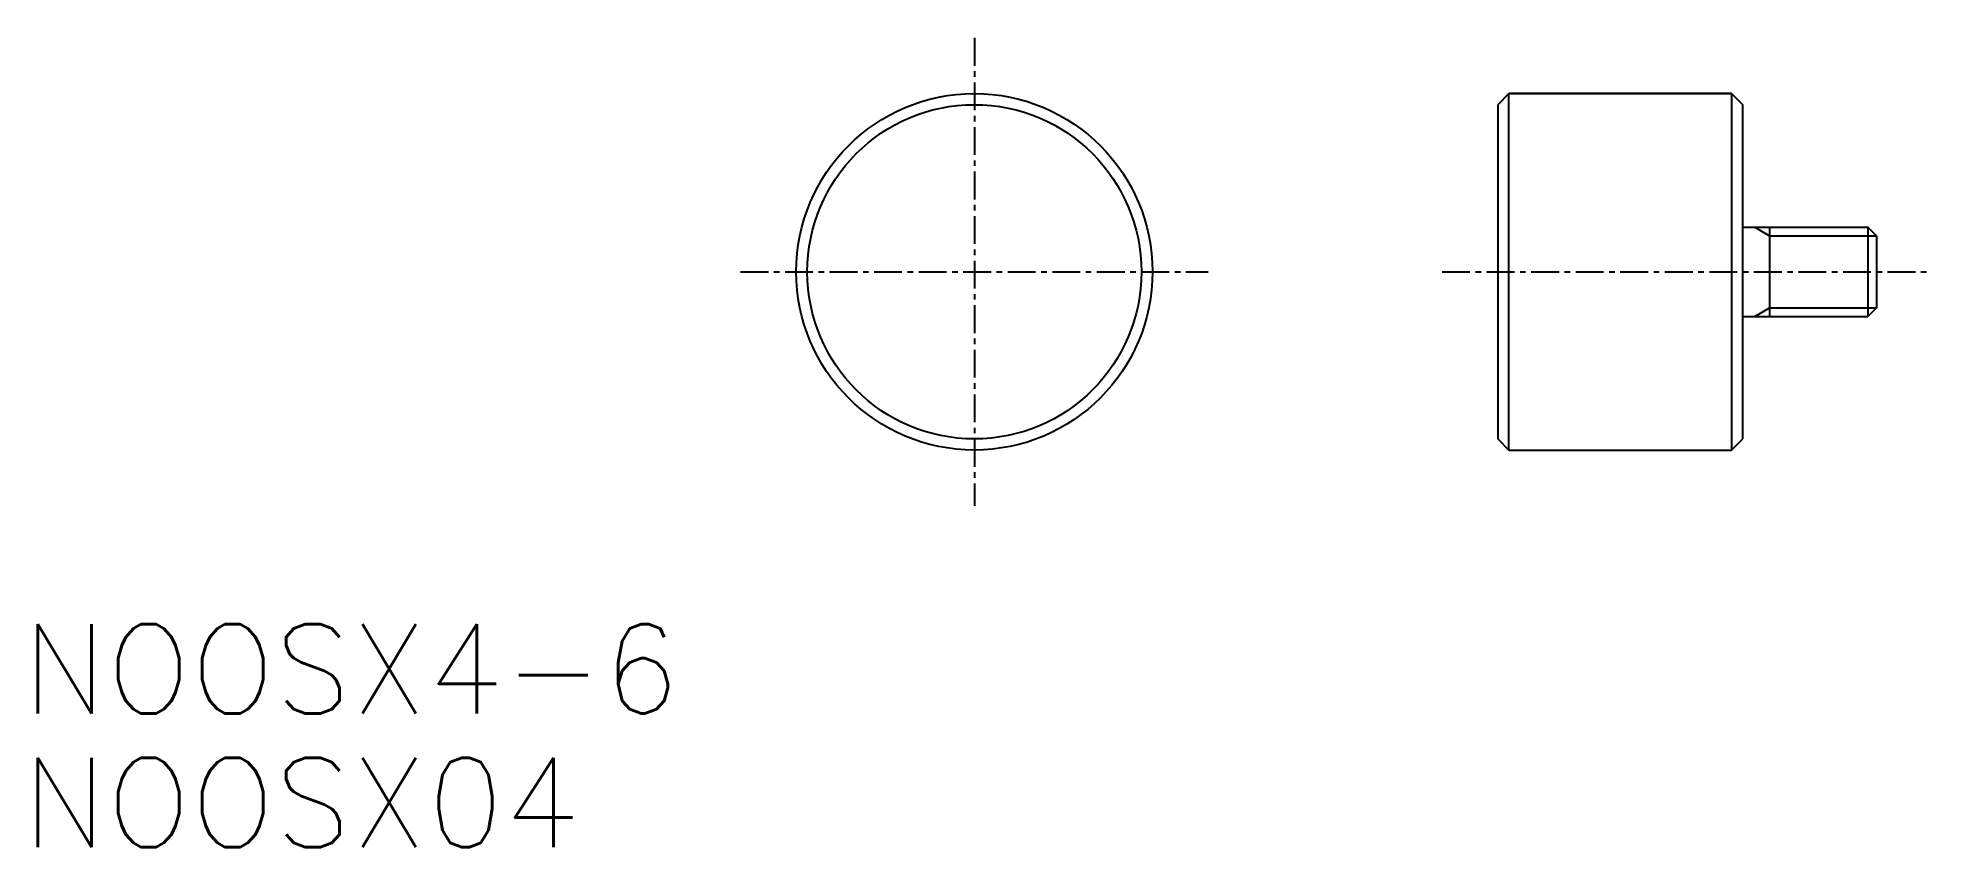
# Model space of a CAD drawing. Extents: x -42 to 43, y -25.8 to 10.5.
import ezdxf

# ---------------------------------------------------------------- set-up
doc = ezdxf.new("R2010")
doc.units = 0
doc.linetypes.add('CENTER', pattern=[2, 1.25, -0.25, 0.25, -0.25])
doc.layers.get('0').update_dxf_attribs({"linetype": 'CONTINUOUS'})
doc.layers.add('CENTER', color=1, linetype='CENTER')
doc.styles.get("Standard").update_dxf_attribs({"font": 'txt.shx', "bigfont": 'bigfont.shx'})

msp = doc.modelspace()

# ---------------------------------------------------------------- linework, layer by layer
at = {"color": 7, "linetype": 'CONTINUOUS'}
for p, q in [((24, 8), (23.5, 7.5)), ((24, 8), (34, 8)), ((34, 8), (24, 8)), ((24, -8), (24, 8)), ((34, 8), (34.5, 7.5)), ((34, 8), (34, -8)), ((23.5, 7.5), (23.5, -7.5)), ((34.5, -7.5), (34.5, 7.5)), ((34.5, 2), (40.121, 2)), ((35.7, 2), (35.7, -2)), ((40.5, 1.621), (40.121, 2)), ((40.121, 2), (40.121, -2)), ((40.5, 1.621), (40.5, -1.621)), ((40.5, -1.621), (40.121, -2)), ((34.5, -2), (40.121, -2)), ((23.5, -7.5), (24, -8)), ((34, -8), (34.5, -7.5)), ((24, -8), (34, -8)), ((24, -8), (34, -8))]:
    msp.add_line(p, q, dxfattribs=at)
at = {"color": 3, "linetype": 'CONTINUOUS'}
for p, q in [((35.044, 2), (35.7, 1.621)), ((35.7, 1.621), (40.5, 1.621)), ((35.044, -2), (35.7, -1.621)), ((35.7, -1.621), (40.5, -1.621))]:
    msp.add_line(p, q, dxfattribs=at)
at = {"color": 7, "linetype": 'CONTINUOUS'}
for radius in [8, 7.5]:
    msp.add_circle((0, 0), radius, dxfattribs=at)
at = {"layer": 'CENTER', "color": 1, "linetype": 'CENTER'}
for p, q in [((0, 10.5), (0, -10.5)), ((-10.5, 0), (10.5, 0)), ((21, 0), (43, 0))]:
    msp.add_line(p, q, dxfattribs=at)

# ---------------------------------------------------------------- texts
at = {"color": 7, "linetype": 'CONTINUOUS'}
for s, p in [('NOOSX4-6', (-42.732, -19.823)), ('NOOSX04', (-42.732, -25.823))]:
    msp.add_text(s, height=4, dxfattribs=at).set_placement(p)

doc.saveas('drawing.dxf')
